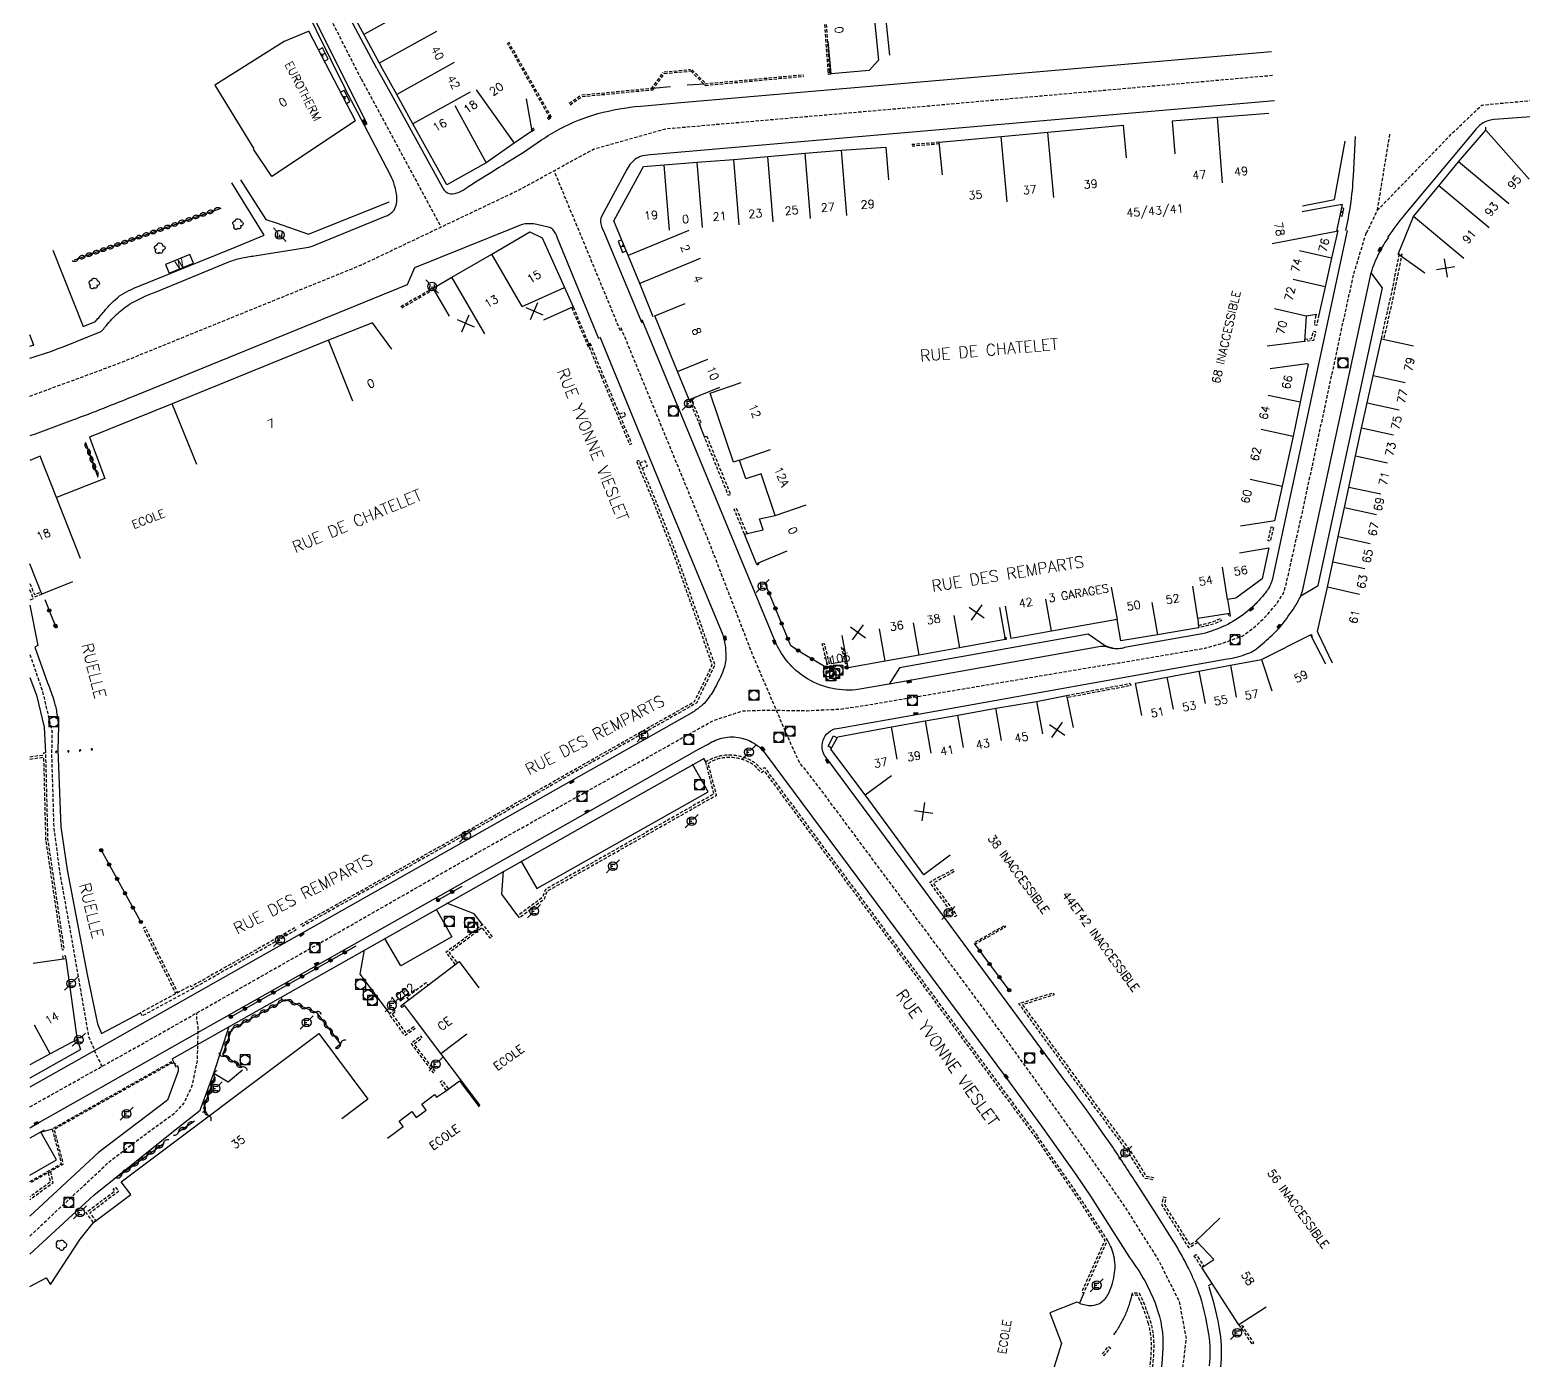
# Model space of a CAD drawing. Header units: millimetres. Extents: x 152000 to 153000, y 121000 to 122000.
# Drawn here: x 152000 to 152228, y 121667.9 to 121870.9 of the extents above; entities that cross this region are included whole.
import ezdxf
from ezdxf.enums import TextEntityAlignment as Align

# ---------------------------------------------------------------- set-up
doc = ezdxf.new("R2010")
doc.units = ezdxf.units.MM
doc.linetypes.add('DASHED', pattern=[0.75, 0.5, -0.25])
doc.layers.get('0').update_dxf_attribs({"linetype": 'CONTINUOUS'})
for name, color, linetype in [('W0001', 6, 'DASHED'), ('W0008', 7, 'CONTINUOUS'), ('W0017', 7, 'CONTINUOUS'), ('W0100', 7, 'CONTINUOUS'), ('W0112', 1, 'DASHED'), ('W0300', 7, 'CONTINUOUS'), ('W0310', 3, 'CONTINUOUS'), ('W0322', 7, 'CONTINUOUS'), ('W0334', 7, 'CONTINUOUS'), ('W0400', 7, 'CONTINUOUS'), ('W0420', 7, 'CONTINUOUS'), ('W0471', 7, 'CONTINUOUS'), ('W0984', 7, 'CONTINUOUS'), ('W0989', 7, 'CONTINUOUS'), ('W0991', 7, 'CONTINUOUS'), ('W1102', 7, 'CONTINUOUS')]:
    doc.layers.add(name, color=color, linetype=linetype)
doc.styles.get("Standard").update_dxf_attribs({"font": 'romans.shx', "width": 0.85})

# ---------------------------------------------------------------- blocks, each defined once
blk = doc.blocks.new('t991o')
at = {"color": 0, "linetype": 'Continuous'}
for p, q in [((-1, 1), (1, -1)), ((-1, -1), (1, 1))]:
    blk.add_line(p, q, dxfattribs=at)
blk = doc.blocks.new('t310o')
at = {"color": 0, "linetype": 'Continuous'}
for centre, start, end in [((-0.5, 0.38), 216.8699, 323.1304), ((0.5, -0.37), 36.8699, 143.1303)]:
    blk.add_arc(centre, 0.625, start, end, dxfattribs=at)
blk = doc.blocks.new('T471')
for p, q in [((-0.333334, 0.333334), (-0.333334, -0.333334)), ((-0.333334, 0.333334), (0.333334, 0.333334)), ((-0.333334, 0), (0, 0)), ((0.500001, 0.500001), (1.000002, 1.000002)), ((-0.500001, -0.500001), (-1.000002, -1.000002)), ((-0.333334, -0.333334), (0.333334, -0.333334))]:
    blk.add_line(p, q)
blk.add_ellipse((0, 0), major_axis=(0.471405, 0.471405), ratio=1, start_param=5.4977871438, end_param=11.780972451)
blk = doc.blocks.new('T300')
for p, q in [((-0.8, 0.51), (-0.86, 0.34)), ((-0.86, 0.34), (-0.86, 0.17)), ((-0.86, 0.17), (-0.74, 0.06)), ((-0.69, 0.63), (-0.8, 0.51)), ((-0.8, -0.06), (-0.74, 0.06)), ((-0.74, 0.06), (-0.69, 0.11)), ((-0.57, 0.69), (-0.69, 0.63)), ((-0.46, 0.69), (-0.57, 0.69)), ((-0.29, 0.63), (-0.46, 0.69)), ((-0.29, 0.63), (-0.17, 0.74)), ((-0.23, 0.57), (-0.29, 0.63)), ((-0.17, 0.74), (-0.06, 0.8)), ((-0.06, 0.8), (0.06, 0.8)), ((0.06, 0.8), (0.23, 0.74)), ((0.23, 0.74), (0.34, 0.63)), ((0.34, 0.63), (0.4, 0.51)), ((0.46, 0.46), (0.34, 0.46)), ((0.4, 0.51), (0.4, 0.46)), ((0.57, 0.4), (0.46, 0.46)), ((0.57, 0.4), (0.69, 0.29)), ((0.69, 0.29), (0.74, 0.17)), ((0.74, 0.06), (0.69, -0.17)), ((0.74, 0.17), (0.74, 0.06)), ((-0.8, -0.17), (-0.8, -0.06)), ((-0.8, -0.23), (-0.8, -0.17)), ((-0.74, -0.34), (-0.8, -0.23)), ((-0.69, -0.4), (-0.74, -0.34)), ((-0.51, -0.46), (-0.69, -0.4)), ((-0.4, -0.46), (-0.51, -0.46)), ((-0.4, -0.46), (-0.34, -0.46)), ((-0.34, -0.46), (-0.34, -0.4)), ((-0.34, -0.51), (-0.34, -0.46)), ((-0.29, -0.63), (-0.34, -0.51)), ((-0.17, -0.74), (-0.29, -0.63)), ((-0.06, -0.8), (-0.17, -0.74)), ((0.06, -0.8), (-0.06, -0.8)), ((0.17, -0.74), (0.06, -0.8)), ((0.23, -0.69), (0.17, -0.74)), ((0.29, -0.46), (0.23, -0.46)), ((0.29, -0.63), (0.23, -0.69)), ((0.46, -0.4), (0.29, -0.46)), ((0.34, -0.51), (0.29, -0.63)), ((0.34, -0.51), (0.34, -0.46)), ((0.57, -0.34), (0.46, -0.4)), ((0.63, -0.29), (0.57, -0.34)), ((0.69, -0.17), (0.63, -0.29))]:
    blk.add_line(p, q)
blk = doc.blocks.new('T400')
for p, q in [((-0.15, 0.3), (0.15, 0.3)), ((-0.15, -0.25), (-0.15, 0.3)), ((-0.15, 0.15), (0.15, 0.15)), ((-0.15, 0), (0.15, 0)), ((0.15, 0.3), (0.15, -0.25)), ((-0.15, -0.15), (0.15, -0.15)), ((-0.15, -0.25), (-0.15, -0.3)), ((-0.15, -0.3), (0.15, -0.3)), ((0.15, -0.3), (0.15, -0.25))]:
    blk.add_line(p, q)
blk = doc.blocks.new('T420')
for p, q in [((0.75, 0.75), (-0.75, 0.75)), ((-0.75, 0.75), (-0.75, -0.75)), ((0.75, 0.75), (0.75, -0.75)), ((0.75, -0.75), (-0.75, -0.75))]:
    blk.add_line(p, q)
blk.add_ellipse((0, 0), major_axis=(-0.53, 0.53), ratio=1, start_param=3.926991, end_param=10.210176)
blk = doc.blocks.new('t322o')
at = {"color": 0, "linetype": 'Continuous'}
for radius in [0.25, 0.15]:
    blk.add_circle((0, 0), radius, dxfattribs=at)

msp = doc.modelspace()

# ---------------------------------------------------------------- linework, layer by layer
at = {"layer": 'W0001', "flags": 128}
for points in [[(152050.59, 121863.38), (152034.36, 121895.31), (152044.81, 121903.76)], [(152000, 121814.99), (152013.32, 121819.89), (152050.6, 121835.01), (152062.76, 121840.79), (152074.61, 121846.42), (152080.03, 121849.39), (152086.02, 121852.67), (152097.06, 121855.79), (152132.59, 121858.88), (152189.72, 121863.95)], [(152050.59, 121863.38), (152059, 121847.77), (152062.76, 121840.79), (152062.76, 121840.79)], [(152204.07, 121839.9), (152205.72, 121843.35), (152217.19, 121855.15), (152221.65, 121859.41), (152235.43, 121860.68), (152239.29, 121860.2), (152240.24, 121856.28), (152240.97, 121850.08), (152243.43, 121839.31), (152248.83, 121826.96), (152254.24, 121817.34), (152263.27, 121805.06), (152276.09, 121790.63), (152281.54, 121784.45), (152285.14, 121769.61), (152287.14, 121751.43), (152287.06, 121746.71), (152285.42, 121740.49), (152278.3, 121722.99), (152275.75, 121715.8), (152263.34, 121674.95), (152263.34, 121674.95)], [(152205.72, 121843.35), (152207.62, 121854.99)], [(152090.15, 121824.96), (152084.17, 121839.41), (152080.03, 121849.39), (152080.03, 121849.39)], [(152000, 121706.57), (152018.78, 121717.08), (152046.04, 121732.56), (152069.28, 121745.86), (152095.25, 121760.42), (152104.34, 121765.51), (152108.8, 121766.97), (152112.59, 121767.09), (152118.6, 121767), (152123.72, 121767.25), (152127.41, 121767.8), (152163.27, 121773.84), (152166.17, 121774.28), (152179.42, 121776.56), (152182.22, 121777.35), (152185.19, 121778.41), (152187.09, 121779.88), (152188.81, 121781.52), (152190.26, 121783.24), (152191.36, 121784.86), (152191.76, 121786.2), (152194.25, 121797.22), (152200.92, 121828.3), (152202.17, 121833.86), (152204.02, 121839.92)], [(152090.2, 121825.46), (152103.65, 121792.77), (152110.28, 121775.6), (152116.18, 121761.83), (152117.5, 121759.05), (152121.18, 121754.31), (152145.97, 121720.99), (152153.35, 121710.8), (152166.77, 121691.89), (152172.25, 121683.23), (152175.44, 121676.88), (152176.5, 121671.27), (152176.15, 121668.26), (152174.92, 121659.32), (152172.43, 121653.95), (152169.16, 121648.46), (152162.08, 121643.04), (152146.77, 121632.33), (152135.23, 121624.5), (152127.81, 121618.8), (152120.66, 121612.67), (152115.25, 121604.65), (152110.45, 121597), (152106.32, 121589.75), (152102.86, 121581.61), (152100.47, 121573.06), (152098.1, 121563.81), (152094.15, 121550.83), (152087.93, 121529.01), (152086.39, 121524.29), (152076.57, 121497.5), (152071.17, 121486.3), (152065.15, 121472.26), (152054.59, 121449.96), (152043.94, 121428.37), (152034.16, 121407.81), (152027.41, 121394.83), (152024.48, 121391.58), (152020.54, 121390.09), (152000, 121397.37)], [(152000, 121775.59), (152001.95, 121769.86), (152003.38, 121763.74), (152003.31, 121760.21), (152003.65, 121749.1), (152004.57, 121742.15), (152006.16, 121733.37), (152008.95, 121717.33), (152010.19, 121714.37), (152010.66, 121713.41), (152010.98, 121712.72)], [(152000, 121686.84), (152003.05, 121689.71), (152012.24, 121698.29), (152017.59, 121702.34), (152022.3, 121705.78), (152023.49, 121707.05), (152024.74, 121709.65), (152025.59, 121713.65), (152025.7, 121718.86), (152025.48, 121720), (152025.53, 121720.91)]]:
    msp.add_lwpolyline(points, dxfattribs=at)
at = {"layer": 'W0008'}
msp.add_lwpolyline([(152051.06, 121856.33), (152051.47, 121856.54), (152039.61, 121880.23), (152039.26, 121880.06), (152029.22, 121900.1), (152033.66, 121902.36), (152040.05, 121905.65, -0.332803), (152044.36, 121904.55), (152047.02, 121899.99), (152037.96, 121893.06)], format="xyb", dxfattribs=at)
msp.add_lwpolyline([(152052.98, 121864.97), (152044.16, 121881.5), (152037.96, 121893.06)], dxfattribs=at)
at = {"layer": 'W0008', "flags": 128}
for points in [[(152131.28, 121867.02), (152129.57, 121883.53), (152201.31, 121889.68)], [(152032.17, 121847.97), (152034.41, 121844.48), (152036.03, 121841.96), (152037.58, 121841.41), (152042.51, 121839.68), (152054.84, 121844.66), (152054.84, 121844.66)], [(152000.52, 121784.09), (152000, 121783.88)], [(152000, 121772.08), (152001.01, 121769.36), (152002.17, 121764.47), (152002.39, 121760.58)], [(152000, 121684.07), (152009.77, 121693.1), (152021.93, 121702.84), (152025.99, 121706.03), (152028.08, 121711.67), (152030.42, 121718.79)], [(152022.65, 121712.57), (152022.65, 121712.02), (152020.99, 121707.56), (152010.46, 121699.58), (152000, 121689.86)]]:
    msp.add_lwpolyline(points, dxfattribs=at)
for points in [[(152052.98, 121864.97), (152055.39, 121860.59), (152062.97, 121846.83, 0.104), (152063.5, 121846.15, 0.167), (152064.54, 121845.87, 0.1452), (152066.99, 121847.02, -0.0037), (152075.31, 121852.17), (152078.11, 121854.08, -0.0279), (152080.9, 121855.76, -0.0529), (152086.69, 121858.09, -0.0471), (152093.25, 121859.24), (152099.39, 121859.77), (152189.55, 121867.57)], [(152000, 121820.79, 0.024248), (152005.08, 121822.53), (152010.72, 121824.79, 0.1317), (152011.41, 121825.44, -0.0279), (152013.23, 121827.46, -0.0341), (152015.19, 121829.01, -0.0461), (152019.27, 121830.89), (152030.39, 121835.48, -0.0431), (152032.22, 121836.05, -0.0154), (152034.3, 121836.41), (152042.21, 121837.66, 0.0574), (152043.61, 121838.08), (152054.29, 121842.44, 0.1392), (152055.61, 121843.39, 0.1696), (152056, 121845.47, 0.1024), (152055.03, 121848.72), (152050.52, 121857.36), (152048.2, 121861.79), (152048.2, 121861.79)], [(152190.02, 121860.07), (152094.72, 121851.81, 0.0598), (152093.19, 121851.53, 0.0445), (152092.67, 121851.3, 0.1406), (152091.13, 121849.58), (152087.24, 121842.4, 0.1761), (152087.15, 121841.28, 0.0456), (152087.79, 121839.71), (152093.44, 121826.18), (152093.44, 121826.18)], [(152234.12, 121857.97), (152223.53, 121857.18, 0.0965), (152222.07, 121856.81, 0.1021), (152220.64, 121855.57), (152209.81, 121842.6, 0.0285), (152207.31, 121839.28, 0.000228), (152207.28, 121839.24, 0.000228)], [(152200.88, 121840.24, 0.015518), (152201.62, 121844.1, 0.0215), (152202.05, 121848.6), (152202.38, 121854.63)], [(152003.53, 121837.28), (152008.16, 121825.64), (152010, 121826.39, 0.0039), (152011.35, 121827.92, -0.0567), (152013.69, 121830.28, -0.0605), (152016.64, 121831.75), (152030.74, 121837.46), (152035.78, 121839.57), (152030.83, 121847.55), (152030.83, 121847.55)], [(152086.86, 121823.73), (152080.54, 121839.1, 0.0917), (152079.9, 121840.36, 0.1445), (152079.3, 121840.73), (152077.41, 121841.16, 0.1116), (152075.37, 121841.22, 0.0401), (152073.9, 121840.68), (152058.72, 121834.55), (152057.59, 121831.95), (152015.93, 121815, -0.0057), (152006.52, 121811.31, -0.008758), (152000, 121808.92, -0.0244)], [(152201.09, 121840.24), (152189.62, 121786.91, -0.023654), (152189.44, 121786.4, -0.023654), (152189.22, 121785.91, -0.034746), (152188.8, 121785.24, -0.034746), (152188.3, 121784.62, -0.028395), (152187.01, 121783.19, -0.028395), (152185.57, 121781.91, -0.054275), (152182.44, 121779.97, -0.054275), (152178.98, 121778.74), (152167.09, 121776.62, -0.060752), (152166.26, 121776.44, -0.060752), (152165.41, 121776.47, -0.051335), (152164.72, 121776.65, -0.051335), (152164.07, 121776.97), (152161.56, 121778.65), (152132.74, 121773.55), (152131.19, 121771.07), (152126.11, 121770.19, -0.085356), (152122.03, 121770.48, -0.085356), (152118.29, 121772.12, -0.070392), (152115.76, 121774.35, -0.070392), (152113.94, 121777.2), (152108.13, 121791.17), (152098.88, 121813.55), (152093.47, 121826.62)], [(152194, 121784.51), (152196.66, 121786.08), (152206.51, 121831.51), (152204.78, 121833.79, -0.023373), (152205.33, 121835.39, -0.023373), (152206.04, 121836.93, -0.018512), (152206.69, 121838.1, -0.018512), (152207.43, 121839.21)], [(152180.07, 121667.03, 0.064608), (152179.98, 121671.87, 0.045548), (152178.37, 121678.54, 0.010473), (152177.65, 121680.26, 0.010473), (152176.87, 121681.94, 0.013005), (152175.8, 121683.99, 0.013005), (152174.62, 121685.98), (152171.94, 121690.25), (152168.81, 121695.08, 0.003703), (152166.96, 121697.92, 0.003703), (152165.07, 121700.74, 0.006978), (152161.4, 121705.97, 0.006978), (152157.58, 121711.09), (152154.48, 121715.32), (152130.62, 121747.64), (152121.54, 121759.86, -0.146091), (152120.94, 121761.31, -0.146091), (152121.24, 121762.86, -0.131614), (152122.2, 121763.91, -0.131614), (152123.56, 121764.34), (152135.58, 121766.45), (152182.79, 121774.89, 0.051832), (152185.87, 121775.7, 0.084189), (152187.57, 121776.69, 0.017493), (152189.94, 121778.82, 0.03242), (152191.1, 121780.09, 0.023263), (152193.06, 121782.79, 0.039793), (152194, 121784.51, 0.026854), (152194.07, 121784.69, 0.008594), (152194.25, 121785.26), (152204.78, 121833.79)], [(152000, 121822.64, 0.000916), (152000.63, 121822.79), (152000, 121824.37)], [(152086.99, 121824.04), (152097.26, 121799.1), (152105.77, 121778.57, -0.066138), (152106.25, 121775.35, -0.097287), (152105.85, 121773.15, -0.032889), (152104.58, 121770.47, -0.042756), (152103.31, 121768.57, -0.048961), (152102.47, 121767.71, -0.03306), (152101.03, 121766.65), (152082.59, 121756.24), (152041.45, 121733.01), (152008.29, 121714.23), (152000, 121709.55)], [(152000, 121783.1), (152001.22, 121776.94), (152000.77, 121776.67), (152002.68, 121771.24, -0.019509), (152003.25, 121769.84, -0.019509), (152003.71, 121768.4, -0.024862), (152004.13, 121766.53, -0.024862), (152004.36, 121764.62), (152004.26, 121761.03), (152004.72, 121749.28), (152005.68, 121742.7), (152008.76, 121726.75), (152010.35, 121719.24), (152010.92, 121717.76), (152016.89, 121720.9)], [(152165.41, 121776.47, 0.031818), (152164.85, 121776.65, 0.031818), (152164.28, 121776.76, 0.021953), (152163.87, 121776.79, 0.021953), (152163.47, 121776.79), (152131.19, 121771.07)], [(152000, 121703.36), (152001.13, 121704), (152008.57, 121708.24), (152020.96, 121715.26), (152044.12, 121728.34), (152085.21, 121751.55), (152102.19, 121761.16), (152103.56, 121761.9, -0.099117), (152105.89, 121762.87, -0.099117), (152108.42, 121762.87, -0.089986), (152110.56, 121762.02, -0.089986), (152112.26, 121760.47), (152149.07, 121710.92), (152154.42, 121703.61), (152159.67, 121696.24), (152161.89, 121692.91), (152167.86, 121683.57, -0.075778), (152171.95, 121676.13, -0.098644), (152172.96, 121669.67, -0.040897), (152172.22, 121663.64, -0.038378)]]:
    msp.add_lwpolyline(points, format="xyb", dxfattribs=at)
at = {"layer": 'W0017'}
for p, q in [((152102.97, 121808.79), (152102.2, 121810.7)), ((152102.76, 121759.74), (152103.13, 121759.19)), ((152007.24, 121716.83), (152007.74, 121715.31)), ((152021.7, 121713.85), (152021.92, 121713.42)), ((152179.92, 121679.29), (152180.5, 121679.58))]:
    msp.add_line(p, q, dxfattribs=at)
at = {"layer": 'W0017', "flags": 128}
for points in [[(152122.38, 121761.29), (152121.84, 121761.59), (152122.68, 121763.16), (152123.25, 121762.85)], [(152021.74, 121713.88), (152044.9, 121726.96), (152085.99, 121750.17), (152102.97, 121759.78)], [(152074.97, 121744.07), (152077.38, 121739.89), (152103.53, 121754.64), (152101.16, 121758.82)], [(152074.47, 121735.69), (152072.06, 121739.01), (152072.3, 121742.53)], [(152062.04, 121736.7), (152064.4, 121732.5), (152056.61, 121728.09), (152054.19, 121732.25)], [(152069.1, 121734.39), (152067.84, 121736), (152063.66, 121737.63)], [(152054.92, 121720.85), (152050.41, 121726.78), (152051.1, 121730.53)], [(152007.7, 121715.28), (152000, 121710.94)], [(152028.08, 121711.67), (152030.26, 121710.36), (152032.47, 121712.19)], [(152000, 121696.14), (152004.07, 121698.45), (152001.65, 121702.68), (152003.44, 121703.2)], [(152002.17, 121702.99), (152000, 121701.76)]]:
    msp.add_lwpolyline(points, dxfattribs=at)
for points in [[(152160.21, 121676.61, 0.106064), (152162.11, 121676.26, 0.144472), (152163.48, 121676.7, 0.134416), (152164.7, 121678.14, 0.077024), (152165.6, 121681.27, 0.086659), (152165.49, 121683.76, 0.081933), (152164.5, 121686.2)], [(152159.33, 121634.65), (152165.68, 121639.12, 0.149108), (152172.18, 121643.06, 0.092485), (152178.28, 121653.1, 0.027661), (152180.65, 121660.6, 0.034895), (152181.79, 121666.83, 0.064608), (152181.7, 121672.13, 0.045548), (152180.01, 121679.1)], [(152165.46, 121671.77, 0.025507), (152166.4, 121673.19, 0.025507), (152167.19, 121674.71, 0.027207), (152167.85, 121676.41, 0.027207), (152168.33, 121678.17)]]:
    msp.add_lwpolyline(points, format="xyb", dxfattribs=at)
at = {"layer": 'W0100'}
for p, q in [((152044.45, 121866.95), (152044.61, 121867.26)), ((152045.01, 121867.25), (152044.45, 121866.95)), ((152044.45, 121866.95), (152044.8, 121866.9)), ((152047.87, 121860.49), (152048, 121860.79)), ((152048.41, 121860.77), (152047.87, 121860.49)), ((152047.87, 121860.49), (152048.19, 121860.42)), ((152200.12, 121843.13), (152200.31, 121843.18)), ((152200.12, 121843.13), (152200.28, 121843.01)), ((152200.48, 121843.06), (152200.12, 121843.13)), ((152090.15, 121837.77), (152090.7, 121838)), ((152090.7, 121838), (152090.42, 121838.02)), ((152090.7, 121838), (152090.52, 121837.78)), ((152044.11, 121717.75), (152047.11, 121713.75))]:
    msp.add_line(p, q, dxfattribs=at)
for points in [[(152053.06, 121893), (152050.62, 121897.37), (152049.12, 121896.53), (152049.04, 121896.62), (152045.97, 121894.99), (152045.81, 121895.3), (152039.13, 121891.99), (152043.07, 121884.78), (152044.93, 121881.39), (152046.77, 121877.96), (152048.83, 121874.09), (152051.04, 121870.09), (152053.37, 121865.76), (152053.57, 121865.4)], [(152049.71, 121856.99), (152042.61, 121870.66), (152042.51, 121870.6)]]:
    msp.add_lwpolyline(points, dxfattribs=at)
at = {"layer": 'W0100', "flags": 128}
for points in [[(152123.39, 121877.47), (152128.36, 121877.97), (152129.55, 121866.26), (152128.12, 121864.67), (152122.3, 121864.17), (152121.87, 121869.16), (152121.87, 121869.16)], [(152042.51, 121870.6), (152042.5, 121870.62), (152038.83, 121869.08), (152028.26, 121862.45), (152034.17, 121852.7), (152034.17, 121852.7)], [(152075.78, 121860.35), (152076.64, 121855.42), (152073.92, 121853.58), (152069.68, 121850.57), (152063.64, 121847.24), (152058.47, 121856.54), (152056, 121861.03), (152053.57, 121865.4), (152053.57, 121865.4)], [(152049.71, 121856.99), (152036.92, 121848.52), (152034.16, 121852.69), (152034.16, 121852.69)], [(152189.14, 121858.14), (152189.14, 121858.14), (152181.3, 121857.51), (152174.38, 121856.95), (152174.77, 121851.97), (152174.77, 121851.97)], [(152139.3, 121848.74), (152138.83, 121853.72), (152148.27, 121854.6), (152155.38, 121855.28), (152166.9, 121856.34), (152167.37, 121851.37), (152167.37, 121851.37)], [(152212.94, 121833.74), (152208.88, 121836.66), (152211.22, 121842.39), (152215.09, 121847.1), (152218.1, 121850.74), (152222.25, 121855.59), (152222.25, 121856.03)], [(152095.17, 121827.11), (152093.09, 121832.19), (152089.16, 121841.74), (152093.66, 121850.02), (152096.83, 121850.26), (152101.85, 121850.7), (152107.47, 121851.12), (152112.66, 121851.54), (152118.36, 121852.05), (152123.89, 121852.5), (152130.67, 121852.99), (152131.08, 121848.01), (152131.08, 121848.01)], [(152194.26, 121844.04), (152199.18, 121844.97), (152200.8, 121853.88), (152200.8, 121853.88), (152200.8, 121853.88)], [(152194.24, 121843.14), (152199.16, 121844.07), (152200.09, 121844.25), (152200.35, 121844.21), (152199.48, 121840.15), (152199.48, 121840.15)], [(152200, 121842.55), (152200.35, 121842.47), (152200.61, 121843.64), (152200.25, 121843.72), (152200.25, 121843.72)], [(152064.08, 121827.17), (152061.58, 121831.48), (152064.43, 121833.14), (152070.5, 121836.65), (152076.34, 121840.04), (152078.19, 121839.13), (152081.62, 121831.59), (152082.96, 121828.63), (152078.41, 121826.56), (152078.41, 121826.56)], [(152090.35, 121838.84), (152089.81, 121838.62), (152090.49, 121836.92), (152091.05, 121837.15), (152091.05, 121837.15)], [(152189.65, 121838.28), (152199.48, 121840.15), (152199.48, 121840.15)], [(152199.68, 121840.24), (152198.71, 121836.04), (152197.72, 121831.67), (152196.76, 121827.41)], [(152020.73, 121835.07), (152021.27, 121833.75), (152024.97, 121835.28), (152024.43, 121836.6), (152020.73, 121835.07), (152020.73, 121835.07)], [(152105.28, 121816.31), (152100.65, 121814.42), (152098.89, 121818.73), (152095.42, 121827.25), (152100.05, 121829.13)], [(152196.48, 121827.46), (152195.82, 121827.35), (152194.84, 121827.17), (152194.57, 121823.32), (152188.89, 121822.63)], [(152055.26, 121822.14), (152052.29, 121826.16), (152045.58, 121823.52), (152021.73, 121813.84), (152009.09, 121808.73), (152011.46, 121802.41), (152004.06, 121799.53), (152001.56, 121805.81), (152000, 121805.18)], [(152198.86, 121774.23), (152196.7, 121778.74), (152196.55, 121779.07), (152198.08, 121785.83), (152198.91, 121789.68), (152199.73, 121793.56), (152200.7, 121797.99), (152201.34, 121801.05), (152202.37, 121805.86), (152203.3, 121810.1), (152204.17, 121813.98), (152205.07, 121818.08), (152206.31, 121823.74), (152211.2, 121822.67)], [(152189.34, 121819.2), (152194.92, 121819.95), (152195.13, 121819.87), (152193.92, 121814.08), (152192.86, 121808.89), (152191.16, 121801.25), (152190, 121795.97), (152189.74, 121795.93), (152184.8, 121795.15)], [(152115.58, 121791.32), (152110.95, 121789.43), (152109.1, 121793.95), (152111.95, 121794.61), (152111.39, 121796.25), (152113.79, 121796.77), (152111.62, 121803.13), (152109.29, 121802.36), (152108.31, 121805.2), (152107.43, 121804.92), (152103.86, 121815.47), (152108.6, 121817.08)], [(152184.68, 121791.1), (152189.15, 121791.87), (152188.13, 121787.1), (152184.09, 121784.19), (152182.85, 121783.98), (152183.2, 121781.83), (152178.31, 121781.07), (152178.42, 121779.65), (152172.13, 121778.59), (152166.56, 121777.64), (152165.98, 121780.91), (152155.98, 121779.11), (152149.81, 121778.02), (152148.94, 121782.94)], [(152006.49, 121786.64), (152001.85, 121784.78), (152000, 121789.4)], [(152148.02, 121782.76), (152148.9, 121777.84), (152141.93, 121776.59), (152135.76, 121775.47), (152130.57, 121774.58), (152124.9, 121773.55), (152124.01, 121778.47)], [(152169.74, 121766.29), (152168.8, 121771.2), (152173.64, 121772.13), (152178.47, 121773.04), (152183.27, 121773.96), (152188.03, 121774.79), (152195.52, 121778.59), (152197.78, 121774.13)], [(152123.91, 121775.44), (152124.09, 121774.46), (152122.35, 121774.15), (152122.18, 121775.13)], [(152140.5, 121744.94), (152136.47, 121741.98), (152127.53, 121754.14), (152122.29, 121761.12), (152123.35, 121763.03), (152131.54, 121764.52), (152136.66, 121765.43), (152141.65, 121766.31), (152147.48, 121767.39), (152153.68, 121768.38), (152158.25, 121769.32), (152159.26, 121764.43)], [(152000.52, 121728.47), (152005.47, 121729.17), (152007.08, 121717.85), (152007.22, 121716.86)], [(152068.74, 121706.75), (152062.74, 121714.7), (152058.41, 121720.45), (152057.21, 121722.05), (152056.82, 121721.72), (152056.61, 121721.99), (152065.53, 121728.72), (152068.54, 121724.72)], [(152000, 121679.14), (152002.5, 121680.46), (152003.13, 121679.46), (152007.66, 121686.37), (152009.72, 121688.92), (152015.42, 121693.2), (152013.95, 121695.13), (152044.11, 121717.75), (152051.6, 121707.74), (152047.6, 121704.74)], [(152007.24, 121716.83), (152003.08, 121714.62), (152000, 121712.97)], [(152054.59, 121701.79), (152056.19, 121702.95), (152057, 121703.54), (152056.37, 121704.36), (152058.31, 121705.84), (152058.97, 121704.95), (152060.49, 121706.05), (152059.82, 121706.97), (152061.77, 121708.44), (152062.07, 121708.04), (152063.6, 121709.05), (152065.59, 121710.55), (152068.61, 121706.57)], [(152188.75, 121676), (152184.55, 121673.3), (152178.9, 121682.06), (152180.75, 121683.25), (152178.05, 121686.1), (152181.67, 121689.55)], [(152160.88, 121678.16), (152160.21, 121676.61), (152159.85, 121676.77), (152155.69, 121675.11), (152157.48, 121670.45), (152155.5, 121664.14), (152156.01, 121663.94), (152155.1, 121657.59), (152150.15, 121658.3)]]:
    msp.add_lwpolyline(points, dxfattribs=at)
msp.add_lwpolyline([(152057.36, 121724.59), (152055.94, 121723.5), (152056.42, 121722.87), (152057.85, 121723.97)], close=True, dxfattribs=at)
at = {"layer": 'W0112'}
for p, q in [((152120.7, 121880.68), (152121.85, 121864.13)), ((152120.95, 121880.69), (152122.1, 121864.15)), ((152079.41, 121857.43), (152072.91, 121868.86)), ((152079.63, 121857.55), (152073.12, 121868.98)), ((152094.88, 121861.89), (152096.65, 121864.35)), ((152095.09, 121861.75), (152096.85, 121864.2)), ((152096.83, 121864.45), (152100.86, 121864.85)), ((152096.85, 121864.2), (152100.89, 121864.6)), ((152100.89, 121864.6), (152103.09, 121862.41)), ((152101.06, 121864.78), (152103.27, 121862.59)), ((152103.07, 121862.66), (152118.12, 121864.04)), ((152103.09, 121862.41), (152118.14, 121863.79)), ((152121.83, 121864.38), (152122.28, 121864.42)), ((152121.85, 121864.13), (152122.3, 121864.17)), ((152084.27, 121860.95), (152095.06, 121862)), ((152084.3, 121860.7), (152095.09, 121861.75)), ((152082.32, 121859.67), (152084.16, 121860.91)), ((152082.46, 121859.46), (152084.3, 121860.7)), ((152078.98, 121857.41), (152079.49, 121857.76)), ((152079.12, 121857.2), (152079.63, 121857.55)), ((152076.51, 121855.63), (152077.1, 121856.03)), ((152076.64, 121855.42), (152077.24, 121855.82)), ((152138.83, 121853.72), (152134.66, 121853.36)), ((152138.85, 121853.47), (152134.69, 121853.11)), ((152061.58, 121831.49), (152056.64, 121828.64)), ((152061.7, 121831.28), (152056.77, 121828.42)), ((152085.29, 121822.46), (152082.73, 121828.53)), ((152085.52, 121822.56), (152082.96, 121828.63))]:
    msp.add_line(p, q, dxfattribs=at)
at = {"layer": 'W0112', "flags": 128}
for points in [[(152206.31, 121823.74), (152207.92, 121830.9), (152209.08, 121836.73), (152209.43, 121836.66), (152208.27, 121830.82), (152206.66, 121823.66)], [(152196.76, 121827.41), (152196.44, 121825.79), (152196.09, 121825.86), (152196.41, 121827.48)], [(152194.6, 121823.68), (152195.66, 121823.79), (152195.94, 121824.93), (152196.28, 121824.85), (152195.95, 121823.46), (152194.57, 121823.32)], [(152100.65, 121814.42), (152102.2, 121810.7), (152102.53, 121810.83), (152100.98, 121814.55)], [(152090, 121812.26), (152090.69, 121812.55), (152090.96, 121812), (152090.23, 121811.7)], [(152095.18, 121798.96), (152092.6, 121805.09), (152092.93, 121805.23), (152095.5, 121799.1), (152098.41, 121791.58), (152101.91, 121781.63), (152104.55, 121773.95), (152101.75, 121768.15), (152081.53, 121756.71), (152066.56, 121748.11), (152041.56, 121734.07), (152041.39, 121734.38), (152066.38, 121748.42), (152081.36, 121757.02), (152101.48, 121768.41), (152104.17, 121773.97), (152101.58, 121781.52), (152098.08, 121791.46), (152095.17, 121798.97)], [(152093.1, 121804.83), (152093.89, 121805.16), (152094.24, 121804.29), (152093.46, 121803.96)], [(152109.1, 121793.95), (152107.5, 121797.76), (152107.82, 121797.9), (152109.43, 121794.09)], [(152000, 121786.42), (152000.69, 121784.71), (152001.72, 121785.11)], [(152001.85, 121784.78), (152000.49, 121784.25), (152000, 121785.47)], [(152183.16, 121781.83), (152183.22, 121781.43), (152183.05, 121781.35), (152182.98, 121781.8)], [(152178.4, 121780.01), (152180.59, 121780.56), (152181.79, 121781.07), (152181.93, 121780.75), (152180.71, 121780.22), (152178.42, 121779.65)], [(152195.52, 121778.59), (152195.63, 121778.61), (152195.7, 121778.27), (152195.69, 121778.26)], [(152158.25, 121769.32), (152167.98, 121771.17), (152168.05, 121770.82), (152158.31, 121768.98)], [(152000, 121759.62), (152002.09, 121759.9), (152002.4, 121747.38), (152003.56, 121739.57), (152004.91, 121730.5), (152005.26, 121730.55), (152003.92, 121739.62), (152002.76, 121747.41), (152002.44, 121760.3), (152002.39, 121760.58), (152002.04, 121760.53), (152002.08, 121760.27), (152002.08, 121760.25)], [(152000, 121759.98), (152002.09, 121760.25)], [(152024.65, 121724.5), (152040.64, 121733.56), (152040.47, 121733.87), (152024.59, 121724.88), (152024.51, 121725.02), (152016.89, 121720.9), (152017.14, 121720.44), (152024.76, 121724.56)], [(152064.95, 121728.28), (152063.52, 121730.15), (152069.1, 121734.39), (152070.57, 121732.52), (152070.29, 121732.3), (152069.04, 121733.89), (152064.02, 121730.08), (152065.24, 121728.49)], [(152005.12, 121729.11), (152005.04, 121729.6), (152005.39, 121729.66), (152005.47, 121729.17)], [(152057.83, 121722.91), (152057.52, 121723.31), (152060.48, 121725.52), (152060.78, 121725.13)], [(152000, 121695.15), (152004.84, 121697.91), (152003.44, 121703.2), (152021.73, 121713.52), (152022.46, 121712.91), (152022.65, 121712.57), (152022.46, 121712.46), (152022.29, 121712.77), (152021.71, 121713.26), (152003.69, 121703.1), (152005.09, 121697.81), (152000, 121694.91)], [(152063.6, 121709.05), (152062.65, 121710.35), (152062.97, 121710.58), (152063.92, 121709.28)], [(152003.14, 121696.69), (152003.52, 121694.91), (152000, 121692.38)], [(152002.81, 121696.51), (152003.13, 121695.06), (152000, 121692.81)], [(152009.72, 121688.92), (152008.58, 121690.44), (152012.99, 121693.74), (152012.73, 121694.04), (152013.05, 121694.31), (152013.58, 121693.67), (152009.15, 121690.36), (152010.04, 121689.16)], [(152178.28, 121685.85), (152176.96, 121685.02), (152172.83, 121691.57), (152173.07, 121692.81), (152173.42, 121692.74), (152173.2, 121691.64), (152177.07, 121685.51), (152178.05, 121686.1)], [(152184.55, 121673.3), (152186.58, 121670.33), (152186.87, 121670.53), (152184.84, 121673.5)]]:
    msp.add_lwpolyline(points, dxfattribs=at)
for points in [[(152087.19, 121818.07), (152091.55, 121807.62), (152091.88, 121807.75), (152087.52, 121818.21), (152085.5, 121823.14), (152085.17, 121823.01)], [(152103.3, 121808.93), (152106.97, 121799.97), (152106.65, 121799.83), (152102.97, 121808.79)], [(152189.85, 121794.97), (152189.35, 121792.83), (152189.01, 121792.91), (152189.5, 121795.05)], [(152111.02, 121789.27), (152111.34, 121789.41), (152111.27, 121789.57), (152110.95, 121789.43)], [(152004.24, 121779.73), (152003.91, 121779.6), (152003.79, 121779.93), (152004.12, 121780.05)], [(152120.96, 121777.2), (152121.24, 121777.27), (152122.14, 121773.73), (152121.86, 121773.66)], [(152124.89, 121773.62), (152124.69, 121773.57), (152124.64, 121773.75), (152123.9, 121776.66), (152124.09, 121776.71), (152124.83, 121773.8)], [(152148.99, 121778.22), (152149.06, 121777.87), (152148.9, 121777.84), (152148.83, 121778.19)], [(152141.5, 121735.76), (152141.22, 121735.55), (152137.37, 121740.79), (152137.66, 121741), (152140.94, 121742.76), (152141.11, 121742.45), (152137.9, 121740.67)], [(152022.2, 121723.94), (152022.52, 121724.1), (152017.63, 121733.96), (152017.31, 121733.8)], [(152148.81, 121734.24), (152148.95, 121734), (152144.6, 121731.53), (152144.36, 121731.4), (152144.22, 121731.65), (152144.46, 121731.78)], [(152151.54, 121722.13), (152160.14, 121710.38), (152167.99, 121699.8), (152170.42, 121695.98), (152171.52, 121695.79), (152171.46, 121695.44), (152170.2, 121695.65), (152167.69, 121699.6), (152159.85, 121710.17), (152150.97, 121722.32), (152151.46, 121722.48), (152156.23, 121723.97), (152156.33, 121723.63), (152151.56, 121722.14)], [(152055.32, 121720.69), (152057.36, 121717.91), (152058.59, 121718.8), (152058.8, 121718.51), (152057.28, 121717.42), (152054.83, 121720.75), (152055.6, 121721.36), (152055.82, 121721.08)], [(152061.85, 121711.98), (152058.68, 121716.15), (152059.91, 121717.08), (152059.7, 121717.36), (152058.19, 121716.22), (152061.56, 121711.76)], [(152177.75, 121683.85), (152178.05, 121684.04), (152179.2, 121682.26), (152178.9, 121682.06)], [(152164.67, 121670), (152164.94, 121669.77), (152163.96, 121668.62), (152163.69, 121668.85)]]:
    msp.add_lwpolyline(points, close=True, dxfattribs=at)
for points in [[(152004.14, 121760.69, 0.977486), (152003.94, 121760.73, 1.023033)], [(152005.98, 121760.77, 0.977486), (152005.79, 121760.8, 1.023033)], [(152007.77, 121760.9, 0.977486), (152007.57, 121760.93, 1.023033)], [(152009.56, 121761.08, 0.977486), (152009.37, 121761.12, 1.023033)], [(152170.76, 121673.49, 0.044171), (152169.11, 121677.8), (152168.33, 121677.81), (152168.33, 121678.17), (152169.33, 121678.16, -0.046254), (152171.1, 121673.59, -0.068289), (152171.56, 121670.29, -0.053229), (152170.97, 121664.58, -0.040837), (152168.83, 121657.41, -0.086466), (152166, 121652.76, -0.062657), (152160.42, 121647.78), (152159.93, 121648.42), (152160.22, 121648.64), (152160.47, 121648.29, 0.065307), (152165.74, 121652.99, 0.086466), (152168.5, 121657.54, 0.040837), (152170.63, 121664.65, 0.053229), (152171.21, 121670.29, 0.068289)]]:
    msp.add_lwpolyline(points, format="xyb", close=True, dxfattribs=at)
for points in [[(152103.13, 121759.19), (152104.4, 121754.28), (152078.69, 121739.72), (152078.25, 121738.52), (152074.47, 121735.69), (152074.68, 121735.4), (152078.55, 121738.3), (152078.98, 121739.47), (152104.82, 121754.11), (152103.56, 121758.94, -0.130387), (152105.72, 121759.83, -0.104405), (152108.29, 121759.73, -0.058317), (152109.9, 121759.12, -0.083671), (152110.81, 121758.43), (152111.63, 121757.57), (152112.05, 121757.86), (152153.69, 121701.65)], [(152103.14, 121759.18, -0.104405), (152105.66, 121760.18, -0.104405), (152108.38, 121760.08, -0.058317), (152110.06, 121759.43, -0.083671), (152111.07, 121758.67), (152111.68, 121758.03), (152112.13, 121758.35), (152153.97, 121701.86), (152153.68, 121701.66), (152160.31, 121692.08), (152164.1, 121686.17), (152160.56, 121678.3), (152160.88, 121678.16), (152164.5, 121686.2), (152160.61, 121692.28), (152153.97, 121701.86)]]:
    msp.add_lwpolyline(points, format="xyb", dxfattribs=at)
at = {"layer": 'W0310', "flags": 128}
for points in [[(152006.81, 121835.78), (152029.19, 121843.68), (152029.19, 121843.68)], [(152008.49, 121807.9), (152010.39, 121802.62), (152010.39, 121802.62)], [(152032.35, 121712.63), (152029.45, 121714.48), (152030.83, 121718.42), (152039.01, 121722.93), (152043.75, 121720.94), (152047.44, 121716.12), (152046.65, 121715.51)], [(152027.16, 121705.28), (152026.57, 121706.35), (152028.24, 121711.23)], [(152022.72, 121702.82), (152025.13, 121704.4)], [(152020.38, 121700.92), (152013.56, 121695.96)]]:
    msp.add_lwpolyline(points, dxfattribs=at)
at = {"layer": 'W0322', "flags": 128}
for points in [[(152097.8, 121862.2), (152095.06, 121861.94), (152095.06, 121861.94)], [(152103.07, 121862.61), (152100.33, 121862.43), (152100.33, 121862.43)], [(152121.58, 121773.59), (152118.03, 121775.67), (152116.16, 121776.92), (152112.2, 121786.55)], [(152003.89, 121779.96), (152002.32, 121783.9)], [(152122.28, 121773.65), (152121.86, 121773.66)], [(152124.69, 121773.57), (152124.31, 121773.63)], [(152016.94, 121734.76), (152010.86, 121745.76)], [(152062.3, 121738.11), (152066, 121740.21)], [(152030.66, 121720.3), (152049.82, 121731.1)], [(152149.5, 121724.35), (152144.18, 121731.47)]]:
    msp.add_lwpolyline(points, dxfattribs=at)
at = {"layer": 'W0334', "flags": 128}
msp.add_lwpolyline([(152039.26, 121880.06), (152039.16, 121880.01), (152048.2, 121861.79), (152048.2, 121861.79)], dxfattribs=at)
at = {"layer": 'W0334'}
for points in [[(152044.97, 121866.12), (152045.52, 121866.41), (152044.67, 121868.11), (152044.09, 121867.81)], [(152048.32, 121859.66), (152048.85, 121859.94), (152047.97, 121861.64), (152047.44, 121861.36)]]:
    msp.add_lwpolyline(points, dxfattribs=at)
at = {"layer": 'W1102'}
for p, q in [((152059.68, 121874.97), (152051, 121870.18)), ((152062.07, 121870.65), (152053.31, 121865.81)), ((152198.71, 121836.04), (152193.84, 121837.15)), ((152197.72, 121831.67), (152192.84, 121832.77)), ((152194.84, 121827.17), (152189.98, 121828.33)), ((152098.89, 121818.73), (152103.52, 121820.62)), ((152209.96, 121817.01), (152205.07, 121818.08)), ((152193.92, 121814.08), (152189.02, 121815.09)), ((152204.17, 121813.98), (152209.05, 121812.9)), ((152187.97, 121809.93), (152192.86, 121808.89)), ((152208.18, 121809.02), (152203.3, 121810.1)), ((152108.31, 121805.2), (152113.04, 121806.83)), ((152202.37, 121805.86), (152207.25, 121804.81)), ((152186.28, 121802.32), (152191.16, 121801.25)), ((152206.23, 121800.02), (152201.34, 121801.05)), ((152113.79, 121796.77), (152118.52, 121798.39)), ((152200.7, 121797.99), (152205.59, 121796.95)), ((152199.73, 121793.56), (152204.62, 121792.51)), ((152182.85, 121783.98), (152182.04, 121788.92)), ((152203.8, 121788.63), (152198.91, 121789.68)), ((152165.09, 121785.83), (152165.98, 121780.91)), ((152178.31, 121781.07), (152177.53, 121786)), ((152202.96, 121784.75), (152198.08, 121785.83)), ((152155.98, 121779.11), (152155.1, 121784.03)), ((152171.29, 121783.52), (152172.13, 121778.59)), ((152141.04, 121781.51), (152141.93, 121776.59)), ((152130.57, 121774.58), (152129.7, 121779.5)), ((152135.76, 121775.47), (152134.89, 121780.39)), ((152188.03, 121774.79), (152189.61, 121770.05)), ((152174.57, 121767.22), (152173.64, 121772.13)), ((152178.47, 121773.04), (152179.41, 121768.12)), ((152183.27, 121773.96), (152184.17, 121769.04)), ((152153.68, 121768.38), (152154.58, 121763.46)), ((152136.66, 121765.43), (152137.53, 121760.5)), ((152142.54, 121761.39), (152141.65, 121766.31)), ((152148.32, 121762.46), (152147.48, 121767.39)), ((152132.42, 121759.6), (152131.54, 121764.52)), ((152127.53, 121754.14), (152131.55, 121757.12)), ((152003.08, 121714.62), (152000.73, 121719.03)), ((152062.74, 121714.7), (152066.73, 121717.7))]:
    msp.add_line(p, q, dxfattribs=at)
at = {"layer": 'W1102', "flags": 128}
for points in [[(152064.75, 121865.88), (152056, 121861.03), (152056, 121861.03)], [(152067.22, 121861.39), (152058.47, 121856.54), (152058.47, 121856.54)], [(152068.11, 121861.73), (152073.92, 121853.58), (152073.92, 121853.58)], [(152064.86, 121859.33), (152069.68, 121850.57), (152069.68, 121850.57)], [(152182.08, 121847.54), (152181.3, 121857.51), (152181.3, 121857.51)], [(152149.2, 121844.64), (152148.27, 121854.6), (152148.27, 121854.6)], [(152156.31, 121845.32), (152155.38, 121855.28), (152155.38, 121855.28)], [(152228.88, 121848.1), (152222.25, 121855.59), (152222.25, 121855.59)], [(152119.17, 121842.09), (152118.36, 121852.05), (152118.36, 121852.05)], [(152124.71, 121842.53), (152123.89, 121852.5), (152123.89, 121852.5)], [(152097.65, 121840.29), (152096.83, 121850.26), (152096.83, 121850.26)], [(152102.66, 121840.73), (152101.85, 121850.7), (152101.85, 121850.7)], [(152108.28, 121841.15), (152107.47, 121851.12), (152107.47, 121851.12)], [(152113.47, 121841.57), (152112.66, 121851.54), (152112.66, 121851.54)], [(152225.77, 121844.33), (152218.1, 121850.74), (152218.1, 121850.74)], [(152222.77, 121840.69), (152215.09, 121847.1), (152215.09, 121847.1)], [(152218.89, 121835.98), (152211.22, 121842.39), (152211.22, 121842.39)], [(152100.59, 121840.24), (152091.34, 121836.44)], [(152075.13, 121828.65), (152070.5, 121836.65), (152070.5, 121836.65)], [(152102.34, 121835.99), (152093.09, 121832.19), (152093.09, 121832.19)], [(152069.44, 121824.48), (152064.43, 121833.14), (152064.43, 121833.14)], [(152075.13, 121828.65), (152081.62, 121831.59), (152081.62, 121831.59)], [(152049.32, 121814.25), (152045.58, 121823.52), (152045.58, 121823.52)], [(152025.47, 121804.56), (152021.73, 121813.84), (152021.73, 121813.84)], [(152007.74, 121790.23), (152004.06, 121799.53), (152004.06, 121799.53)]]:
    msp.add_lwpolyline(points, dxfattribs=at)

# ---------------------------------------------------------------- block references
at = {"layer": 'W0300', "rotation": 87.54219}
for p in [(152031.78, 121841.32), (152019.84, 121837.63), (152009.85, 121832.25)]:
    msp.add_blockref('T300', p, dxfattribs=at)
at = {"layer": 'W0300'}
msp.add_blockref('T300', (152004.85, 121685.42), dxfattribs=at)
at = {"layer": 'W0310'}
for p, rotation in [((152024.83, 121842.14), 19.45077554751469), ((152025.92, 121842.53), 19.45077554751469), ((152027.01, 121842.91), 19.45077554751469), ((152028.1, 121843.3), 19.45077554751469), ((152019.39, 121840.22), 19.45077554751469), ((152020.48, 121840.61), 19.45077554751469), ((152021.57, 121840.99), 19.45077554751469), ((152022.65, 121841.38), 19.45077554751469), ((152023.74, 121841.76), 19.45077554751469), ((152012.85, 121837.91), 19.45077554751469), ((152013.94, 121838.3), 19.45077554751469), ((152015.03, 121838.68), 19.45077554751469), ((152016.12, 121839.07), 19.45077554751469), ((152017.21, 121839.45), 19.45077554751469), ((152018.3, 121839.84), 19.45077554751469), ((152007.41, 121835.99), 19.45077554751469), ((152008.5, 121836.38), 19.45077554751469), ((152009.59, 121836.76), 19.45077554751469), ((152010.67, 121837.14), 19.45077554751469), ((152011.76, 121837.53), 19.45077554751469), ((152008.82, 121806.97), 289.8466034101122), ((152009.22, 121805.88), 289.8466034101122), ((152009.61, 121804.8), 289.8466034101122), ((152010, 121803.71), 289.8466034101122), ((152036.5, 121721.54), 28.8324226334409), ((152037.87, 121722.3), 28.8324226334409), ((152039.26, 121722.82), 337.226500805101), ((152040.7, 121722.22), 337.226500805101), ((152042.14, 121721.61), 337.226500805101), ((152032.38, 121719.28), 28.8324226334409), ((152033.76, 121720.03), 28.8324226334409), ((152035.13, 121720.79), 28.8324226334409), ((152043.59, 121721.01), 337.226500805101), ((152044.6, 121719.84), 307.4125895577999), ((152030.38, 121717.14), 70.65672443633557), ((152031.01, 121718.52), 28.8324226334409), ((152045.55, 121718.59), 307.4125895577999), ((152046.5, 121717.35), 307.4125895577999), ((152029.71, 121714.31), 147.581891810666), ((152029.86, 121715.66), 70.65672443633557), ((152047.43, 121716.11), 217.4125895575092), ((152031.03, 121713.47), 147.581891810666), ((152032.35, 121712.63), 147.581891810666), ((152027.7, 121709.64), 71.16566343846091), ((152028.2, 121711.12), 71.16566343846091), ((152027.19, 121708.16), 71.16566343846091), ((152026.69, 121706.67), 71.16566343846091), ((152027.16, 121705.28), 118.8938489289815), ((152024.03, 121703.68), 33.19092193618896), ((152020.38, 121700.92), 216.0033548975796), ((152022.72, 121702.82), 33.19092193618896), ((152017.85, 121699.08), 216.0033548975796), ((152019.12, 121700), 216.0033548975796), ((152014.05, 121696.32), 216.0033548975796), ((152015.31, 121697.24), 216.0033548975796), ((152016.58, 121698.16), 216.0033548975796)]:
    msp.add_blockref('t310o', p, dxfattribs=dict(at, rotation=rotation))
at = {"layer": 'W0322'}
for p, rotation in [((152112.87, 121784.91), 112.3540793665858), ((152002.96, 121782.29), 111.7244769811909), ((152113.82, 121782.6), 112.3540793665858), ((152003.89, 121779.97), 111.7244769811909), ((152114.77, 121780.29), 112.3540793665858), ((152115.72, 121777.97), 112.3540793665858), ((152117.29, 121776.17), 146.3038292983329), ((152119.42, 121774.86), 149.6232715476598), ((152121.57, 121773.59), 149.6232715476598), ((152122.28, 121773.65), 178.8365885158321), ((152124.69, 121773.57), 171.185096500875), ((152010.9, 121745.71), 118.8940427667883), ((152012.1, 121743.52), 118.8940427667883), ((152013.31, 121741.33), 118.8940427667883), ((152014.52, 121739.14), 118.8940427667883), ((152062.3, 121738.11), 29.57554914024998), ((152064.47, 121739.35), 29.57554914024998), ((152015.73, 121736.95), 118.8940427667883), ((152016.94, 121734.76), 118.8940427667883), ((152045.9, 121728.9), 29.42465164453933), ((152048.08, 121730.12), 29.42465164453933), ((152145.01, 121730.36), 126.7658724372373), ((152041.55, 121726.44), 29.42465164453933), ((152043.73, 121727.67), 29.42465164453933), ((152146.51, 121728.35), 126.7658724372373), ((152148.01, 121726.35), 126.7658724372373), ((152037.19, 121723.98), 29.42465164453933), ((152039.37, 121725.21), 29.42465164453933), ((152149.5, 121724.35), 126.7658724372373), ((152035.02, 121722.75), 29.42465164453933), ((152030.66, 121720.3), 29.42465164453933), ((152032.84, 121721.53), 29.42465164453933)]:
    msp.add_blockref('t322o', p, dxfattribs=dict(at, rotation=rotation))
at = {"layer": 'W0400'}
for p, rotation in [((152051.04, 121856.82), 206.9215951925507), ((152206.11, 121837.36), 150.9557805241851), ((152186.46, 121782.49), 309.3972328769612), ((152190.7, 121779.85), 138.0387340256074), ((152106.11, 121778.09), 11.58564047790211), ((152113.67, 121777.47), 20.88406853179372), ((152134.24, 121771.43), 106.1220658370716), ((152135.24, 121766.55), 275.6250455286845), ((152111.87, 121761.16), 221.0791094604434), ((152121.75, 121759.3), 211.8886311122498), ((152082.7, 121756.12), 299.1842423685237), ((152085.06, 121751.63), 295.8927052178357), ((152041.5, 121732.85), 303.7860160616331), ((152043.81, 121728.39), 111.5422890654008), ((152154.52, 121714.89), 214.8568376522282), ((152149.05, 121711.15), 218.9546481035654), ((152000.97, 121704.04), 294.5348099873866)]:
    msp.add_blockref('T400', p, dxfattribs=dict(at, rotation=rotation))
at = {"layer": 'W0420'}
for p in [(152200.44, 121820.04), (152098.22, 121812.7), (152183.97, 121777.8), (152121.89, 121772.92), (152122.27, 121772.3), (152122.84, 121772.65), (152123.36, 121773.16), (152110.53, 121769.33), (152134.72, 121768.55), (152003.64, 121765.29), (152100.58, 121762.57), (152114.3, 121762.92), (152116.03, 121763.86), (152102.2, 121755.69), (152084.27, 121753.91), (152064.02, 121734.83), (152067.09, 121734.66), (152067.6, 121733.93), (152043.49, 121730.82), (152050.47, 121725.23), (152051.62, 121723.64), (152052.27, 121722.79), (152032.84, 121713.72), (152152.61, 121713.99), (152015.09, 121700.32), (152005.92, 121691.97)]:
    msp.add_blockref('T420', p, dxfattribs=at)
at = {"layer": 'W0471', "rotation": 87.54219}
for p in [(152038.15, 121839.62), (152061.41, 121831.72)]:
    msp.add_blockref('T471', p, dxfattribs=at)
at = {"layer": 'W0471'}
for p in [(152100.6, 121813.87), (152111.85, 121786.01), (152093.69, 121763.25), (152109.78, 121760.67), (152101.03, 121750.15), (152066.6, 121747.94), (152089.01, 121743.26), (152076.97, 121736.41), (152140.22, 121736.14), (152038.18, 121732.01), (152006.3, 121725.37), (152055.24, 121722.04), (152042.26, 121719.43), (152007.48, 121716.79), (152061.98, 121713.07), (152028.34, 121709.37), (152014.76, 121705.5), (152167.23, 121699.55), (152007.65, 121690.46), (152162.86, 121679.33), (152184.3, 121672.07)]:
    msp.add_blockref('T471', p, dxfattribs=at)
at = {"layer": 'W0991'}
for p, rotation in [((152216.13, 121834.55), 323.7336940657619), ((152077, 121827.96), 21.62728750300009), ((152066.51, 121826.11), 21.62728750300009), ((152144.55, 121781.98), 9.377392300915153), ((152126.41, 121778.96), 8.796498335414125), ((152156.83, 121764.07), 10.5444061794584), ((152136.43, 121751.59), 36.82837474589962)]:
    msp.add_blockref('t991o', p, dxfattribs=dict(at, rotation=rotation))

# ---------------------------------------------------------------- texts
at = {"layer": 'W0984'}
for s, rotation, p in [('EUROTHERM', 297.4458, (152041.72, 121861.52)), ('W', 21.6205, (152022.86, 121835.16)), ('68 INACCESSIBLE', 77.2108, (152182.61, 121823.99)), ('ECOLE', 20.7501, (152018.1, 121796.26)), ('3 GARAGES', 9.7554, (152160.09, 121784.93)), ('ECOLE', 36.0788, (152073.1, 121714.07)), ('ECOLE', 36.0788, (152063.3, 121701.94)), ('ECOLE', 81.1024, (152148.78, 121671.46))]:
    msp.add_text(s, height=1.25, rotation=rotation, dxfattribs=at).set_placement(p, align=Align.MIDDLE)
at = {"layer": 'W0989'}
for s, rotation, p in [('RUE DE CHATELET', 4.9606, (152146.44, 121822.05)), ('RUE YVONNE VIESLET', 292.1765, (152085.94, 121807.61)), ('RUE DE CHATELET', 22.9169, (152049.93, 121795.96)), ('RUE DES REMPARTS', 9.2965, (152149.29, 121787.88)), ('RUELLE', 284.1134, (152009.76, 121773.1)), ('RUE DES REMPARTS', 27.3646, (152086.25, 121763.29)), ('RUE DES REMPARTS', 27.3646, (152041.71, 121739.03)), ('RUELLE', 284.1134, (152009.39, 121736.51)), ('RUE YVONNE VIESLET', 305.5473, (152140.09, 121714.05))]:
    msp.add_text(s, height=1.75, rotation=rotation, dxfattribs=at).set_placement(p, align=Align.MIDDLE)
at = {"layer": 'W0991'}
for s, rotation, p in [('0', 275.807, (152123.53, 121870.86)), ('40', 298.9929, (152062.22, 121867.34)), ('42', 298.8712, (152064.68, 121862.89)), ('20', 34.0162, (152071.22, 121861.86)), ('0', 33.4846, (152038.62, 121859.84)), ('18', 35.4698, (152067.26, 121859.14)), ('16', 28.8176, (152062.56, 121856.35)), ('49', 5.1247, (152184.9, 121849.3)), ('39', 5.2715, (152161.92, 121847.35)), ('47', 4.5654, (152178.51, 121848.76)), ('95', 49.3914, (152226.63, 121847.63)), ('35', 5.3252, (152144.34, 121845.69)), ('37', 5.5032, (152152.64, 121846.48)), ('19', 4.773, (152094.83, 121842.58)), ('21', 4.2329, (152105.28, 121842.43)), ('23', 4.6237, (152110.75, 121842.85)), ('25', 5.195, (152116.28, 121843.33)), ('27', 4.6211, (152121.81, 121843.81)), ('29', 4.1223, (152127.89, 121844.27)), ('45/43/41', 4.6739, (152171.76, 121843.2)), ('93', 50.4948, (152223.15, 121843.51)), ('0', 5.0328, (152100.09, 121842.01)), ('78', 280.758, (152190.76, 121840.48)), ('76', 77.2108, (152197.55, 121838.03)), ('91', 50.5515, (152219.72, 121839.35)), ('2', 292.3359, (152100.08, 121837.55)), ('15', 30.1783, (152076.96, 121833.22)), ('74', 77.2108, (152193.34, 121834.96)), ('4', 292.309, (152101.99, 121832.88)), ('72', 77.2108, (152192.36, 121830.63)), ('13', 30.0553, (152070.43, 121829.43)), ('8', 292.1757, (152101.79, 121824.87)), ('70', 77.2108, (152191.09, 121825.45)), ('79', 77.763, (152210.58, 121819.84)), ('10', 292.1757, (152104.25, 121818.48)), ('66', 77.2108, (152191.93, 121817.13)), ('0', 21.5065, (152052.05, 121816.93)), ('77', 77.763, (152209.51, 121814.96)), ('12', 292.1757, (152110.66, 121812.73)), ('64', 77.2108, (152188.49, 121812.48)), ('7', 22.1041, (152036.85, 121810.8)), ('75', 77.763, (152208.61, 121810.94)), ('62', 77.2108, (152187.13, 121806.15)), ('73', 77.763, (152207.72, 121806.91)), ('12A', 292.1757, (152114.76, 121802.7)), ('71', 77.763, (152206.74, 121802.41)), ('60', 77.2108, (152185.7, 121799.68)), ('69', 77.763, (152205.92, 121798.51)), ('0', 292.1757, (152116.47, 121794.49)), ('67', 77.763, (152205.1, 121794.7)), ('18', 21.8644, (152002.07, 121793.89)), ('65', 77.763, (152204.21, 121790.59)), ('56', 9.7554, (152184.84, 121788.36)), ('54', 9.7554, (152179.52, 121786.83)), ('63', 77.763, (152203.38, 121786.69)), ('42', 9.7554, (152152.03, 121783.49)), ('50', 9.7554, (152168.5, 121783.04)), ('52', 9.7554, (152174.44, 121784.05)), ('38', 9.7554, (152137.95, 121780.95)), ('61', 77.2108, (152202.19, 121781.34)), ('36', 9.7554, (152132.32, 121779.95)), ('1105', 9.9033, (152123.11, 121774.9)), ('59', 26.8768, (152194.04, 121772.23)), ('57', 9.9073, (152186.51, 121769.45)), ('53', 10.6364, (152176.98, 121767.67)), ('55', 10.9296, (152181.82, 121768.59)), ('51', 10.8217, (152172.16, 121766.75)), ('45', 9.0467, (152151.36, 121762.94)), ('39', 10.0192, (152134.97, 121760.05)), ('41', 10.076, (152140.03, 121760.95)), ('43', 10.4425, (152145.47, 121761.93)), ('37', 10.0192, (152129.9, 121759.08)), ('38 INACCESSIBLE', 306.3151, (152150.94, 121742.06)), ('44ET42 INACCESSIBLE', 306.3151, (152163.48, 121731.79)), ('1262', 37.6183, (152056.88, 121723.75)), ('14', 28.0932, (152003.36, 121720.08)), ('CE', 37.5758, (152063.31, 121719.25)), ('35', 36.0788, (152031.79, 121701.2)), ('56 INACCESSIBLE', 306.3151, (152193.62, 121691.01)), ('58', 302.7713, (152185.93, 121680.39))]:
    msp.add_text(s, height=1.25, rotation=rotation, dxfattribs=at).set_placement(p, align=Align.MIDDLE)

doc.saveas('drawing.dxf')
